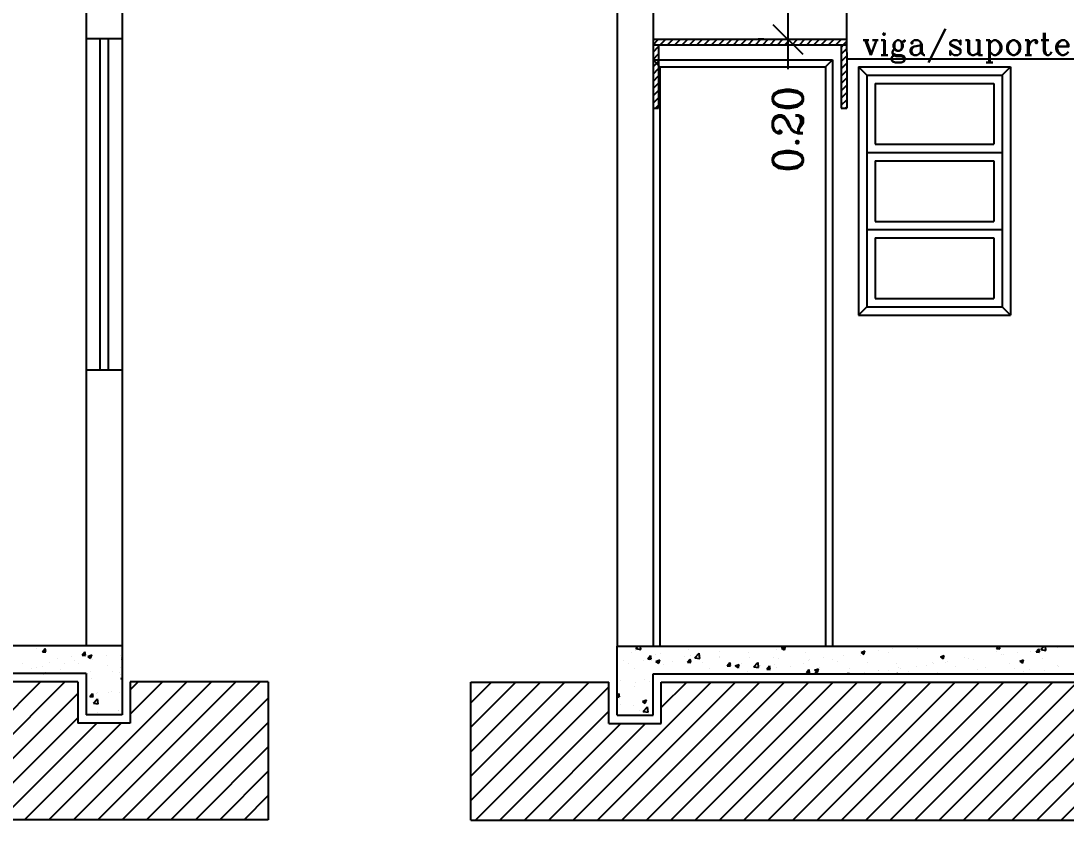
# Model space of a CAD drawing. Extents: x -79 to 141, y 7 to 81.
# Drawn here: x -43.3 to -39.513, y 41.654 to 44.55 of the extents above; entities that cross this region are included whole.
import ezdxf

# ---------------------------------------------------------------- set-up
doc = ezdxf.new("R2010")
doc.units = 0
doc.header["$LTSCALE"] = 10
doc.header["$MEASUREMENT"] = 0
doc.linetypes.add('DASHED2', pattern=[0.375, 0.25, -0.125])
doc.layers.get('0').update_dxf_attribs({"linetype": 'CONTINUOUS'})
doc.layers.get('DEFPOINTS').update_dxf_attribs({"linetype": 'CONTINUOUS'})
for name, color, linetype in [('CONCRETO', 5, 'CONTINUOUS'), ('COTAS', 244, 'CONTINUOUS'), ('JANELA', 5, 'CONTINUOUS'), ('MADEIRAMENTODETELHADO', 244, 'CONTINUOUS'), ('PAREDE', 7, 'CONTINUOUS'), ('PAREDECORTE', 3, 'CONTINUOUS'), ('PORTA', 1, 'CONTINUOUS'), ('TERRENOEMCORTE', 244, 'CONTINUOUS'), ('TEXTO', 1, 'CONTINUOUS')]:
    doc.layers.add(name, color=color, linetype=linetype)
doc.styles.add('ROMANC', font='ROMANC.SHX')
doc.styles.get("Standard").update_dxf_attribs({"font": 'ROMANC.SHX'})
doc.dimstyles.get("Standard").update_dxf_attribs({"dimscale": 0.6, "dimtxt": 0.18, "dimasz": 0.18, "dimexe": 0.18, "dimexo": 0.25, "dimgap": 0.09, "dimtad": 0, "dimzin": 0, "dimdsep": 46, "dimtxsty": 'Standard', "dimblk1": 'OBLIQUE', "dimblk2": 'OBLIQUE', "dimsah": 1, "dimcen": 0.09, "dimclrd": 30, "dimclre": 30, "dimadec": 0, "dimazin": 0, "dimtfac": 1, "dimtdec": 4, "dimtofl": 0, "dimtmove": 0, "dimatfit": 3, "dimldrblk": 'OBLIQUE', "dimfxl": 1, "dimtolj": 1, "dimtzin": 0, "dimarcsym": 0})

# ---------------------------------------------------------------- blocks, each defined once
blk = doc.blocks.new('*X3')
at = {"color": 0, "linetype": 'Continuous', "ltscale": 0.3}
for p, q in [((-124.3298, 52.0933), (-123.901, 52.5221)), ((-124.3298, 52.1817), (-123.9894, 52.5221)), ((-124.3298, 52.2701), (-124.0778, 52.5221)), ((-124.3298, 52.3585), (-124.1662, 52.5221)), ((-124.3298, 52.4469), (-124.2546, 52.5221)), ((-123.9591, 52.0221), (-123.4591, 52.5221)), ((-123.8707, 52.0221), (-123.3707, 52.5221)), ((-123.7823, 52.0221), (-123.2823, 52.5221)), ((-123.6939, 52.0221), (-123.1939, 52.5221)), ((-123.6398, 52.4298), (-123.5475, 52.5221)), ((-123.6398, 52.5182), (-123.6358, 52.5221)), ((-123.6055, 52.0221), (-123.1055, 52.5221)), ((-123.5171, 52.0221), (-123.0171, 52.5221)), ((-123.4287, 52.0221), (-122.9287, 52.5221)), ((-123.3403, 52.0221), (-122.8403, 52.5221)), ((-123.252, 52.0221), (-122.752, 52.5221)), ((-123.1636, 52.0221), (-122.6636, 52.5221)), ((-123.0752, 52.0221), (-122.5752, 52.5221)), ((-122.9868, 52.0221), (-122.4868, 52.5221)), ((-122.8984, 52.0221), (-122.3984, 52.5221)), ((-122.81, 52.0221), (-122.31, 52.5221)), ((-122.7216, 52.0221), (-122.2216, 52.5221)), ((-122.6332, 52.0221), (-122.1332, 52.5221)), ((-122.5449, 52.0221), (-122.0449, 52.5221)), ((-122.4565, 52.0221), (-121.9565, 52.5221)), ((-122.3681, 52.0221), (-121.8681, 52.5221)), ((-122.2797, 52.0221), (-121.7797, 52.5221)), ((-122.1913, 52.0221), (-121.6913, 52.5221)), ((-124.3126, 52.0221), (-123.8298, 52.5049)), ((-124.2242, 52.0221), (-123.8298, 52.4166)), ((-124.1358, 52.0221), (-123.7858, 52.3721)), ((-124.0475, 52.0221), (-123.6975, 52.3721))]:
    blk.add_line(p, q, dxfattribs=at)
blk = doc.blocks.new('*X93')
at = {"color": 0, "linetype": 'Continuous', "ltscale": 0.05}
for p, q in [((-20.4315, 33.1826), (-20.4315, 33.1826)), ((-20.417, 33.1915), (-20.417, 33.1915)), ((-20.4155, 33.1975), (-20.4076, 33.2058)), ((-20.4155, 33.1975), (-20.3977, 33.1947)), ((-20.3977, 33.1947), (-20.399, 33.2058)), ((-20.3717, 33.1605), (-20.3621, 33.172)), ((-20.3597, 33.1595), (-20.362, 33.172)), ((-20.3427, 33.1749), (-20.3427, 33.1749)), ((-20.3248, 33.1781), (-20.3248, 33.1781)), ((-20.226, 33.1949), (-20.226, 33.1949)), ((-20.218, 33.1736), (-20.218, 33.1736)), ((-20.2021, 33.1644), (-20.1865, 33.1806)), ((-20.1892, 33.1759), (-20.1892, 33.1759)), ((-20.1843, 33.1616), (-20.1865, 33.1806)), ((-20.1134, 33.1859), (-20.1134, 33.1859)), ((-20.008, 33.1818), (-20.008, 33.1818)), ((-19.9871, 33.2025), (-19.9871, 33.2025)), ((-19.9053, 33.1959), (-19.9053, 33.1959)), ((-19.8873, 33.1994), (-19.8733, 33.2047)), ((-19.8873, 33.1994), (-19.8773, 33.1927)), ((-19.8773, 33.1927), (-19.8732, 33.2048)), ((-19.7997, 33.185), (-19.7997, 33.185)), ((-19.6831, 33.205), (-19.6831, 33.205)), ((-19.6618, 33.1734), (-19.6618, 33.1734)), ((-19.5998, 33.1834), (-19.5858, 33.1887)), ((-19.5998, 33.1834), (-19.5899, 33.1766)), ((-19.5899, 33.1767), (-19.5858, 33.1887)), ((-19.5355, 33.19), (-19.5355, 33.19)), ((-19.4991, 33.184), (-19.4991, 33.184)), ((-19.4854, 33.1966), (-19.4854, 33.1966)), ((-19.3953, 33.199), (-19.3953, 33.199)), ((-19.3124, 33.1673), (-19.2984, 33.1727)), ((-19.3024, 33.1606), (-19.2984, 33.1727)), ((-19.1084, 33.198), (-19.1019, 33.2058)), ((-19.1084, 33.198), (-19.0964, 33.197)), ((-19.1082, 33.1857), (-19.1082, 33.1857)), ((-19.0964, 33.197), (-19.098, 33.2058)), ((-19.0901, 33.1743), (-19.0901, 33.1743)), ((-19.0838, 33.1775), (-19.0838, 33.1775)), ((-19.0338, 33.1841), (-19.0338, 33.1841)), ((-18.9915, 33.2058), (-18.9915, 33.2058)), ((-18.9874, 33.1884), (-18.9874, 33.1884)), ((-18.9649, 33.1855), (-18.9553, 33.197)), ((-18.9649, 33.1855), (-18.953, 33.1844)), ((-18.958, 33.1941), (-18.958, 33.1941)), ((-18.953, 33.1844), (-18.9553, 33.197)), ((-18.9479, 33.1937), (-18.9363, 33.2058)), ((-18.9479, 33.1937), (-18.9301, 33.1909)), ((-18.9301, 33.1909), (-18.9318, 33.2058)), ((-18.8864, 33.2012), (-18.8864, 33.2012)), ((-20.4593, 33.1548), (-20.4593, 33.1548)), ((-20.4413, 33.1427), (-20.4413, 33.1427)), ((-20.3893, 33.1558), (-20.3893, 33.1558)), ((-20.3717, 33.1605), (-20.3598, 33.1595)), ((-20.3655, 33.1527), (-20.3655, 33.1527)), ((-20.3427, 33.1509), (-20.3287, 33.1563)), ((-20.3427, 33.1509), (-20.3328, 33.1442)), ((-20.3328, 33.1442), (-20.3287, 33.1563)), ((-20.3156, 33.1399), (-20.3156, 33.1399)), ((-20.2826, 33.1513), (-20.2826, 33.1513)), ((-20.2392, 33.1693), (-20.2392, 33.1693)), ((-20.2283, 33.148), (-20.2186, 33.1595)), ((-20.2283, 33.148), (-20.2163, 33.1469)), ((-20.2163, 33.147), (-20.2186, 33.1595)), ((-20.2129, 33.154), (-20.2129, 33.154)), ((-20.2021, 33.1644), (-20.1843, 33.1616)), ((-20.1758, 33.1468), (-20.1758, 33.1468)), ((-20.1119, 33.1668), (-20.1119, 33.1668)), ((-20.1112, 33.1691), (-20.1112, 33.1691)), ((-20.0848, 33.1354), (-20.0752, 33.1469)), ((-20.0848, 33.1354), (-20.0729, 33.1344)), ((-20.0728, 33.1344), (-20.0751, 33.1469)), ((-20.0691, 33.1423), (-20.0691, 33.1423)), ((-20.0553, 33.1349), (-20.0413, 33.1402)), ((-20.0553, 33.1349), (-20.0454, 33.1282)), ((-20.0453, 33.1282), (-20.0413, 33.1403)), ((-20.033, 33.1449), (-20.033, 33.1449)), ((-20.0045, 33.1646), (-20.0045, 33.1646)), ((-19.9886, 33.1313), (-19.9731, 33.1475)), ((-19.9708, 33.1285), (-19.973, 33.1475)), ((-19.9623, 33.1377), (-19.9623, 33.1377)), ((-19.9414, 33.1229), (-19.9317, 33.1344)), ((-19.9294, 33.1219), (-19.9317, 33.1344)), ((-19.9164, 33.1649), (-19.9164, 33.1649)), ((-19.9139, 33.1402), (-19.9139, 33.1402)), ((-19.8977, 33.1601), (-19.8977, 33.1601)), ((-19.8067, 33.1421), (-19.8067, 33.1421)), ((-19.7909, 33.1556), (-19.7909, 33.1556)), ((-19.7876, 33.1568), (-19.7876, 33.1568)), ((-19.7375, 33.1634), (-19.7375, 33.1634)), ((-19.7028, 33.1571), (-19.7028, 33.1571)), ((-19.6842, 33.1511), (-19.6842, 33.1511)), ((-19.6002, 33.1712), (-19.6002, 33.1712)), ((-19.5774, 33.1466), (-19.5774, 33.1466)), ((-19.4706, 33.1421), (-19.4706, 33.1421)), ((-19.3639, 33.1375), (-19.3639, 33.1375)), ((-19.3415, 33.1457), (-19.3415, 33.1457)), ((-19.336, 33.1443), (-19.336, 33.1443)), ((-19.3124, 33.1673), (-19.3025, 33.1606)), ((-19.295, 33.1465), (-19.295, 33.1465)), ((-19.2859, 33.1509), (-19.2859, 33.1509)), ((-19.2248, 33.1657), (-19.2248, 33.1657)), ((-19.2102, 33.1609), (-19.2102, 33.1609)), ((-19.194, 33.1593), (-19.194, 33.1593)), ((-19.0603, 33.1418), (-19.0603, 33.1418)), ((-19.025, 33.1513), (-19.011, 33.1567)), ((-19.025, 33.1513), (-19.015, 33.1446)), ((-19.015, 33.1446), (-19.011, 33.1567)), ((-18.9436, 33.1619), (-18.9436, 33.1619)), ((-18.8888, 33.1346), (-18.8888, 33.1346)), ((-20.4195, 33.1249), (-20.4195, 33.1249)), ((-20.166, 33.107), (-20.166, 33.107)), ((-20.1497, 33.1249), (-20.1497, 33.1249)), ((-20.0397, 33.1236), (-20.0397, 33.1236)), ((-20.0104, 33.1152), (-20.0104, 33.1152)), ((-19.9897, 33.1302), (-19.9897, 33.1302)), ((-19.9886, 33.1313), (-19.9708, 33.1285)), ((-19.9414, 33.1229), (-19.9294, 33.1218)), ((-19.9077, 33.1293), (-19.9077, 33.1293)), ((-19.8555, 33.1332), (-19.8555, 33.1332)), ((-19.7979, 33.1103), (-19.7883, 33.1218)), ((-19.7979, 33.1103), (-19.7859, 33.1093)), ((-19.7859, 33.1093), (-19.7882, 33.1218)), ((-19.7679, 33.1188), (-19.7539, 33.1242)), ((-19.7679, 33.1188), (-19.7579, 33.1121)), ((-19.7679, 33.1058), (-19.7596, 33.1144)), ((-19.7586, 33.1058), (-19.7596, 33.1144)), ((-19.7579, 33.1122), (-19.7538, 33.1242)), ((-19.7488, 33.1287), (-19.7488, 33.1287)), ((-19.6477, 33.1058), (-19.6448, 33.1093)), ((-19.6441, 33.1058), (-19.6448, 33.1093)), ((-19.642, 33.1242), (-19.642, 33.1242)), ((-19.5881, 33.1112), (-19.5881, 33.1112)), ((-19.538, 33.1177), (-19.538, 33.1177)), ((-19.5352, 33.1197), (-19.5352, 33.1197)), ((-19.5016, 33.1174), (-19.5016, 33.1174)), ((-19.4727, 33.1058), (-19.4664, 33.1082)), ((-19.4672, 33.1058), (-19.4664, 33.1082)), ((-19.4623, 33.1277), (-19.4623, 33.1277)), ((-19.4581, 33.1257), (-19.4581, 33.1257)), ((-19.4285, 33.1152), (-19.4285, 33.1152)), ((-19.3977, 33.1324), (-19.3977, 33.1324)), ((-19.3217, 33.1107), (-19.3217, 33.1107)), ((-19.2571, 33.133), (-19.2571, 33.133)), ((-19.2149, 33.1062), (-19.2149, 33.1062)), ((-19.1769, 33.1218), (-19.1769, 33.1218)), ((-19.1503, 33.1285), (-19.1503, 33.1285)), ((-19.0925, 33.1077), (-19.0925, 33.1077)), ((-19.0436, 33.124), (-19.0436, 33.124)), ((-19.0106, 33.1152), (-19.0106, 33.1152)), ((-18.9898, 33.1218), (-18.9898, 33.1218)), ((-18.9368, 33.1195), (-18.9368, 33.1195)), ((-18.8843, 33.1318), (-18.8843, 33.1318)), ((-20.4713, 33.081), (-20.4713, 33.081)), ((-20.4219, 33.0584), (-20.4219, 33.0584)), ((-20.4182, 33.0738), (-20.4182, 33.0738)), ((-20.3829, 33.0848), (-20.3829, 33.0848)), ((-20.3645, 33.0765), (-20.3645, 33.0765)), ((-20.4834, 33.0274), (-20.4778, 33.0341)), ((-20.4834, 33.0223), (-20.4755, 33.0216)), ((-20.4754, 33.0216), (-20.4777, 33.0342)), ((-20.4708, 32.9949), (-20.4708, 32.9949)), ((-20.4243, 32.9918), (-20.4243, 32.9918)), ((-20.3914, 33.0059), (-20.3774, 33.0112)), ((-20.3914, 33.0059), (-20.3814, 32.9991)), ((-20.389, 32.9696), (-20.3734, 32.9858)), ((-20.3814, 32.9992), (-20.3774, 33.0112)), ((-20.3712, 32.9668), (-20.3734, 32.9858)), ((-20.4035, 32.9743), (-20.4035, 32.9743)), ((-20.3912, 32.9655), (-20.3912, 32.9655)), ((-20.389, 32.9696), (-20.3712, 32.9668))]:
    blk.add_line(p, q, dxfattribs=at)
blk = doc.blocks.new('_OBLIQUE')
at = {"color": 0, "linetype": 'ByBlock'}
blk.add_line((-0.5, -0.5), (0.5, 0.5), dxfattribs=at)
blk = doc.blocks.new('*D118')
at = {"color": 30, "linetype": 'ByBlock', "ltscale": 0.05}
for p, q in [((-40.6093, 44.6838), (-40.629, 44.6838)), ((-40.521, 44.6838), (-40.521, 44.4838)), ((-40.6084, 44.4838), (-40.629, 44.4838)), ((-40.521, 44.4838), (-40.521, 44.3758))]:
    blk.add_line(p, q, dxfattribs=at)
at = {"layer": 'DEFPOINTS', "color": 0, "linetype": 'ByBlock', "ltscale": 0.05}
for p in [(-40.3093, 44.6838), (-40.521, 44.4838), (-40.3084, 44.4838)]:
    blk.add_point(p, dxfattribs=at)
at = {"color": 30, "linetype": 'ByBlock', "ltscale": 0.05, "xscale": 0.108, "yscale": 0.108, "zscale": 0.108}
for p, rotation in [((-40.521, 44.6838), 90), ((-40.521, 44.4838), 270)]:
    blk.add_blockref('_OBLIQUE', p, dxfattribs=dict(at, rotation=rotation))
at = {"color": 0, "linetype": 'ByBlock', "ltscale": 0.05, "insert": (-40.521, 44.1572), "char_height": 0.108, "attachment_point": 5, "rotation": 90}
blk.add_mtext('\\A1;0.20', dxfattribs=at)
blk = doc.blocks.new('*X117')
at = {"color": 0, "linetype": 'Continuous', "ltscale": 0.05}
for p, q in [((-21.0209, 16.553), (-21.001, 16.5729)), ((-20.9945, 16.5529), (-20.9745, 16.5729)), ((-20.968, 16.5529), (-20.948, 16.5729)), ((-20.9415, 16.5529), (-20.9215, 16.5729)), ((-20.915, 16.5529), (-20.895, 16.5729)), ((-20.8885, 16.5529), (-20.8685, 16.5729)), ((-20.8619, 16.5529), (-20.8419, 16.5729)), ((-20.8354, 16.5529), (-20.8154, 16.5729)), ((-20.8089, 16.5529), (-20.7889, 16.5729)), ((-20.7824, 16.5529), (-20.7624, 16.5729)), ((-20.7559, 16.5529), (-20.7359, 16.5729)), ((-20.7294, 16.5529), (-20.7094, 16.5729)), ((-20.7028, 16.5529), (-20.6828, 16.5729)), ((-20.6763, 16.5529), (-20.6563, 16.5729)), ((-20.6498, 16.5529), (-20.6298, 16.5729)), ((-20.6233, 16.5529), (-20.6033, 16.5729)), ((-20.5968, 16.5529), (-20.5768, 16.5729)), ((-20.5703, 16.5529), (-20.5503, 16.5729)), ((-20.5437, 16.5529), (-20.5237, 16.5729)), ((-20.5172, 16.5529), (-20.4972, 16.5729)), ((-20.4907, 16.5529), (-20.4707, 16.5729)), ((-20.4642, 16.5529), (-20.4442, 16.5729)), ((-20.4377, 16.5529), (-20.4177, 16.5729)), ((-20.4112, 16.5529), (-20.3912, 16.5729)), ((-20.3846, 16.5529), (-20.3646, 16.5729)), ((-20.3581, 16.5529), (-20.3381, 16.5729)), ((-20.3397, 16.5447), (-20.3316, 16.5529)), ((-20.3316, 16.5529), (-20.3198, 16.5646)), ((-21.0209, 16.5264), (-21.0009, 16.5464)), ((-21.0209, 16.4999), (-21.0009, 16.5199)), ((-20.3396, 16.5183), (-20.3197, 16.5382)), ((-20.3395, 16.4919), (-20.3196, 16.5118)), ((-21.0209, 16.4734), (-21.0009, 16.4934)), ((-20.3394, 16.4655), (-20.3195, 16.4854)), ((-21.0209, 16.4469), (-21.0009, 16.4669)), ((-21.0209, 16.4204), (-21.0009, 16.4404)), ((-20.3393, 16.4391), (-20.3194, 16.459)), ((-21.0209, 16.3939), (-21.0009, 16.4139)), ((-20.3392, 16.4127), (-20.3193, 16.4326)), ((-20.3391, 16.3863), (-20.3192, 16.4062)), ((-21.0209, 16.3673), (-21.0009, 16.3873)), ((-21.0209, 16.3408), (-21.0009, 16.3608)), ((-20.339, 16.3599), (-20.3191, 16.3798)), ((-21.0124, 16.3229), (-21.0009, 16.3343)), ((-20.3389, 16.3335), (-20.3189, 16.3534)), ((-20.322, 16.3238), (-20.3188, 16.327))]:
    blk.add_line(p, q, dxfattribs=at)
blk = doc.blocks.new('*X147')
at = {"color": 0, "linetype": 'Continuous', "ltscale": 0.05}
for p, q in [((-43.7283, 41.6549), (-43.2283, 42.1549)), ((-43.6399, 41.6549), (-43.1399, 42.1549)), ((-43.1979, 41.6549), (-42.6979, 42.1549)), ((-43.1096, 41.6549), (-42.6096, 42.1549)), ((-43.0212, 41.6549), (-42.5212, 42.1549)), ((-42.9328, 41.6549), (-42.4328, 42.1549)), ((-42.9032, 42.1264), (-42.8747, 42.1549)), ((-42.9032, 42.038), (-42.7863, 42.1549)), ((-43.5515, 41.6549), (-43.0932, 42.1132)), ((-42.8444, 41.6549), (-42.4032, 42.0961)), ((-43.4631, 41.6549), (-43.0932, 42.0248)), ((-43.3747, 41.6549), (-43.0247, 42.0049)), ((-43.2863, 41.6549), (-42.9363, 42.0049)), ((-42.756, 41.6549), (-42.4032, 42.0077)), ((-42.6676, 41.6549), (-42.4032, 41.9193)), ((-42.5792, 41.6549), (-42.4032, 41.8309)), ((-42.4908, 41.6549), (-42.4032, 41.7425))]:
    blk.add_line(p, q, dxfattribs=at)
blk = doc.blocks.new('*X148')
at = {"color": 0, "linetype": 'Continuous', "ltscale": 0.05}
for p, q in [((-43.2422, 42.274), (-43.2422, 42.274)), ((-43.2215, 42.2641), (-43.2119, 42.2756)), ((-43.2215, 42.2641), (-43.2096, 42.2631)), ((-43.2095, 42.2631), (-43.2119, 42.2757)), ((-43.0781, 42.2516), (-43.0684, 42.2631)), ((-43.0661, 42.2506), (-43.0684, 42.2631)), ((-43.2941, 42.2226), (-43.2941, 42.2226)), ((-43.1978, 42.2249), (-43.1978, 42.2249)), ((-43.1678, 42.2393), (-43.1678, 42.2393)), ((-43.1177, 42.2459), (-43.1177, 42.2459)), ((-43.1048, 42.2309), (-43.1048, 42.2309)), ((-43.0781, 42.2516), (-43.0661, 42.2506)), ((-43.0571, 42.247), (-43.0431, 42.2524)), ((-43.0571, 42.247), (-43.0471, 42.2403)), ((-43.0471, 42.2403), (-43.043, 42.2524)), ((-43.042, 42.2558), (-43.042, 42.2558)), ((-43.0409, 42.2344), (-43.0409, 42.2344)), ((-42.9882, 42.2509), (-42.9882, 42.2509)), ((-42.9371, 42.2493), (-42.9371, 42.2493)), ((-42.9346, 42.239), (-42.9332, 42.2408)), ((-42.9346, 42.239), (-42.9332, 42.2389)), ((-43.2624, 42.2025), (-43.2624, 42.2025)), ((-43.2446, 42.2075), (-43.2446, 42.2075)), ((-43.2214, 42.2108), (-43.2214, 42.2108)), ((-43.219, 42.1849), (-43.2111, 42.1879)), ((-43.2121, 42.1849), (-43.2111, 42.1879)), ((-43.1556, 42.198), (-43.1556, 42.198)), ((-43.1419, 42.2215), (-43.1419, 42.2215)), ((-43.091, 42.2204), (-43.091, 42.2204)), ((-43.0569, 42.1869), (-43.0569, 42.1869)), ((-43.0488, 42.1935), (-43.0488, 42.1935)), ((-42.9842, 42.2159), (-42.9842, 42.2159)), ((-42.9683, 42.1936), (-42.9683, 42.1936)), ((-42.9421, 42.189), (-42.9421, 42.189)), ((-42.9402, 42.207), (-42.9402, 42.207)), ((-43.0434, 42.1678), (-43.0434, 42.1678)), ((-42.9395, 42.1828), (-42.9395, 42.1828)), ((-42.9377, 42.1665), (-42.9332, 42.1682)), ((-42.9377, 42.1665), (-42.9332, 42.1635)), ((-43.0503, 42.1012), (-43.0407, 42.1126)), ((-43.0383, 42.1001), (-43.0407, 42.1127)), ((-43.024, 42.1142), (-43.024, 42.1142)), ((-43.0209, 42.1147), (-43.0209, 42.1147)), ((-42.9805, 42.1169), (-42.9805, 42.1169)), ((-42.9708, 42.1213), (-42.9708, 42.1213)), ((-42.9419, 42.1162), (-42.9419, 42.1162)), ((-43.0503, 42.1012), (-43.0384, 42.1001)), ((-43.0458, 42.1012), (-43.0458, 42.1012)), ((-43.0371, 42.0774), (-43.0215, 42.0937)), ((-43.0371, 42.0774), (-43.0193, 42.0747)), ((-43.0193, 42.0747), (-43.0215, 42.0937)), ((-43.0234, 42.0424), (-43.0234, 42.0424)), ((-42.9477, 42.0524), (-42.9477, 42.0524)), ((-42.9443, 42.0496), (-42.9443, 42.0496))]:
    blk.add_line(p, q, dxfattribs=at)

msp = doc.modelspace()

# ---------------------------------------------------------------- linework, layer by layer
at = {"layer": 'CONCRETO', "color": 5, "linetype": 'Continuous', "ltscale": 0.3}
for p, q in [((-42.93319, 42.28487), (-48.93319, 42.28487)), ((-42.93319, 42.28487), (-42.93319, 42.03487)), ((-41.13951, 42.28382), (-36.00951, 42.28382)), ((-41.13951, 42.03382), (-41.13951, 42.28382)), ((-43.06319, 42.18487), (-45.77319, 42.18487)), ((-43.06319, 42.18487), (-43.06319, 42.03487)), ((-41.00951, 42.18382), (-38.32951, 42.18382)), ((-41.00951, 42.03382), (-41.00951, 42.18382)), ((-42.93319, 42.03487), (-43.06319, 42.03487)), ((-41.13951, 42.03382), (-41.00951, 42.03382))]:
    msp.add_line(p, q, dxfattribs=at)
at = {"layer": 'COTAS', "color": 244, "linetype": 'Continuous', "ltscale": 0.3}
for p, q in [((-41.00951, 44.48382), (-40.30835, 44.48382)), ((-41.00951, 44.46382), (-40.30835, 44.46382)), ((-41.00951, 44.23382), (-40.98951, 44.23382)), ((-40.3274, 44.23373), (-40.3074, 44.23373))]:
    msp.add_line(p, q, dxfattribs=at)
at = {"layer": 'JANELA', "color": 30, "linetype": 'Continuous', "ltscale": 0.3}
for p, q in [((-40.23451, 44.35382), (-40.26451, 44.38382)), ((-39.74451, 44.35382), (-39.71451, 44.38382)), ((-40.23451, 43.51382), (-40.26451, 43.48382)), ((-39.74451, 43.51382), (-39.71451, 43.48382))]:
    msp.add_line(p, q, dxfattribs=at)
at = {"layer": 'MADEIRAMENTODETELHADO', "color": 244, "linetype": 'Continuous', "ltscale": 0.05}
for p, q in [((-40.30951, 44.74382), (-40.3074, 44.23382)), ((-41.00951, 44.48382), (-41.00951, 44.23382)), ((-40.32835, 44.46382), (-40.3274, 44.23373))]:
    msp.add_line(p, q, dxfattribs=at)
at = {"layer": 'MADEIRAMENTODETELHADO', "color": 30, "linetype": 'Continuous', "ltscale": 0.3}
msp.add_line((-38.63681, 44.41155), (-40.30814, 44.41155), dxfattribs=at)
at = {"layer": 'PAREDE', "color": 30, "linetype": 'Continuous', "ltscale": 0.3}
for p, q in [((-41.00951, 44.40882), (-41.00951, 42.28382)), ((-41.00951, 44.40882), (-40.35951, 44.40882)), ((-40.98451, 44.38382), (-41.00951, 44.40882)), ((-40.98451, 44.38382), (-40.98451, 42.28382)), ((-40.98451, 44.38382), (-40.38451, 44.38382)), ((-40.38451, 44.38382), (-40.35951, 44.40882)), ((-40.38451, 44.38382), (-40.38451, 42.28382)), ((-40.35951, 44.40882), (-40.35951, 42.28382)), ((-40.26451, 44.38382), (-39.71451, 44.38382)), ((-40.26451, 44.38382), (-40.26451, 43.48382)), ((-39.71451, 44.38382), (-39.71451, 43.48382)), ((-40.98451, 44.36382), (-40.98951, 44.36882)), ((-40.23451, 44.35382), (-40.23451, 43.51382)), ((-40.23451, 44.35382), (-39.74451, 44.35382)), ((-39.74451, 44.35382), (-39.74451, 43.51382)), ((-40.20451, 44.32382), (-40.20451, 44.10382)), ((-40.20451, 44.32382), (-39.77451, 44.32382)), ((-39.77451, 44.32382), (-39.77451, 44.10382)), ((-40.20451, 44.10382), (-39.77451, 44.10382)), ((-40.23451, 44.07382), (-39.74451, 44.07382)), ((-40.20451, 44.04382), (-40.20451, 43.82382)), ((-40.20451, 44.04382), (-39.77451, 44.04382)), ((-39.77451, 44.04382), (-39.77451, 43.82382)), ((-40.20451, 43.82382), (-39.77451, 43.82382)), ((-40.23451, 43.79382), (-39.74451, 43.79382)), ((-40.20451, 43.76382), (-40.20451, 43.54382)), ((-40.20451, 43.76382), (-39.77451, 43.76382)), ((-39.77451, 43.76382), (-39.77451, 43.54382)), ((-40.23451, 43.51382), (-39.74451, 43.51382)), ((-40.20451, 43.54382), (-39.77451, 43.54382)), ((-40.26451, 43.48382), (-39.71451, 43.48382))]:
    msp.add_line(p, q, dxfattribs=at)
at = {"layer": 'PAREDE', "color": 3, "linetype": 'Continuous', "ltscale": 0.05}
msp.add_line((-41.13951, 42.28382), (-41.00951, 42.28382), dxfattribs=at)
at = {"layer": 'PAREDECORTE', "color": 3, "linetype": 'Continuous', "ltscale": 0.3}
for p, q in [((-43.06319, 44.63487), (-43.06319, 44.48487)), ((-42.93319, 44.63487), (-42.93319, 44.48487)), ((-41.13951, 44.63382), (-41.13951, 42.28382)), ((-41.00951, 44.63382), (-41.00951, 42.28382)), ((-42.93319, 44.48487), (-43.06319, 44.48487)), ((-43.06319, 43.28487), (-43.06319, 42.28487)), ((-42.93319, 43.28487), (-43.06319, 43.28487)), ((-42.93319, 43.28487), (-42.93319, 42.28487))]:
    msp.add_line(p, q, dxfattribs=at)
at = {"layer": 'PAREDECORTE', "color": 244, "linetype": 'Continuous', "ltscale": 0.3}
msp.add_line((-40.98951, 44.46382), (-40.98951, 44.23382), dxfattribs=at)
at = {"layer": 'PORTA', "color": 244, "linetype": 'Continuous', "ltscale": 0.3}
for p, q in [((-43.06319, 44.48487), (-43.06319, 43.28487)), ((-42.93319, 44.48487), (-42.93319, 43.28487))]:
    msp.add_line(p, q, dxfattribs=at)
at = {"layer": 'PORTA', "color": 1, "linetype": 'Continuous', "ltscale": 0.3}
for p, q in [((-43.01319, 44.48487), (-43.01319, 43.28487)), ((-42.98319, 44.48487), (-42.98319, 43.28487))]:
    msp.add_line(p, q, dxfattribs=at)
at = {"layer": 'TERRENOEMCORTE', "color": 244, "linetype": 'Continuous', "ltscale": 0.3}
for p, q in [((-43.09319, 42.15487), (-45.74319, 42.15487)), ((-43.09319, 42.15487), (-43.09319, 42.00487)), ((-42.40319, 42.15487), (-42.90319, 42.15487)), ((-42.90319, 42.15487), (-42.90319, 42.00487)), ((-42.40319, 42.15487), (-42.40319, 41.65487)), ((-41.66951, 41.65382), (-41.66951, 42.15382)), ((-41.66951, 42.15382), (-41.16951, 42.15382)), ((-41.16951, 42.00382), (-41.16951, 42.15382)), ((-40.97951, 42.15382), (-38.35951, 42.15382)), ((-40.97951, 42.00382), (-40.97951, 42.15382)), ((-42.90319, 42.00487), (-43.09319, 42.00487)), ((-41.16951, 42.00382), (-40.97951, 42.00382)), ((-42.40319, 41.65487), (-49.46319, 41.65487)), ((-41.66951, 41.65382), (-35.47951, 41.65382))]:
    msp.add_line(p, q, dxfattribs=at)

# ---------------------------------------------------------------- block references
at = {"layer": 'COTAS', "color": 30, "linetype": 'Continuous', "ltscale": 0.05}
for name, p in [('*X148', (0, 0)), ('*X93', (-20.65611, 9.07801))]:
    msp.add_blockref(name, p, dxfattribs=at)
at = {"layer": 'COTAS', "linetype": 'Continuous', "ltscale": 0.05}
msp.add_blockref('*X147', (0, 0), dxfattribs=at)
at = {"layer": 'MADEIRAMENTODETELHADO', "color": 244, "linetype": 'Continuous', "ltscale": 0.05}
msp.add_blockref('*X117', (-19.98858, 27.91096), dxfattribs=at)
at = {"layer": 'MADEIRAMENTODETELHADO', "color": 244, "linetype": 'Continuous', "ltscale": 0.3}
msp.add_blockref('*X3', (82.66029, -10.36832), dxfattribs=at)

# ---------------------------------------------------------------- texts
at = {"layer": 'TEXTO', "color": 30, "ltscale": 0.3, "style": 'ROMANC'}
msp.add_text('viga/suporte da escada ', height=0.08, rotation=360, dxfattribs=at).set_placement((-40.25145, 44.42671))

# ---------------------------------------------------------------- dimensions: what is measured, and where the dimension line sits
at = {"layer": 'MADEIRAMENTODETELHADO', "color": 30, "linetype": 'DASHED2', "ltscale": 0.05}
dim = msp.add_linear_dim(base=(-40.521, 44.48382), p1=(-40.30927, 44.68382), p2=(-40.30844, 44.48382), angle=90, dimstyle='Standard', override={"dimexo": 0.5}, dxfattribs=at)
dim.commit()
dim.dimension.update_dxf_attribs({"geometry": '*D118', "text_midpoint": (-40.521, 44.15724)})

doc.saveas('drawing.dxf')
